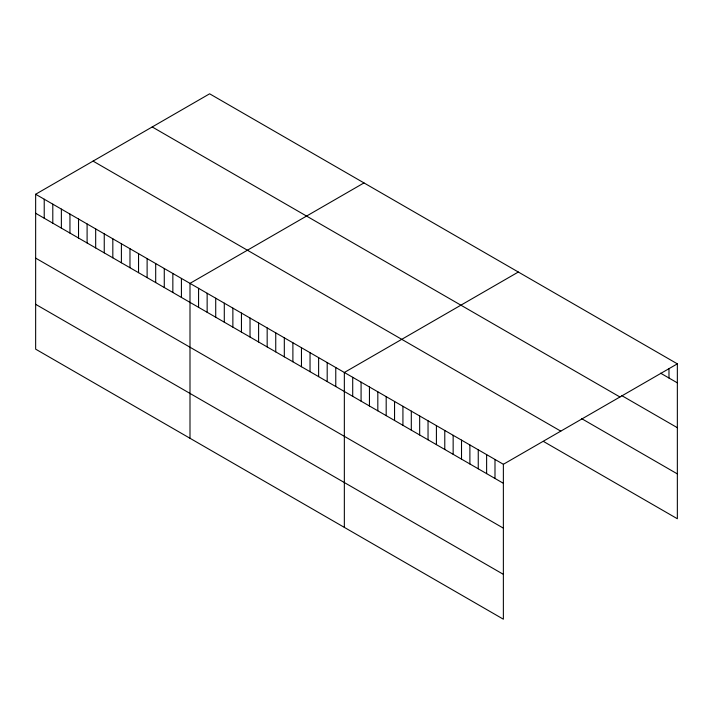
<?xml version="1.0" encoding="UTF-8"?>
<svg xmlns="http://www.w3.org/2000/svg" width="713" height="713" viewBox="0 0 713 713"><rect width="100%" height="100%" fill="white"/><g stroke="black" fill="none" stroke-linecap="round" stroke-linejoin="round"><path stroke-width="1.07" d="M35.65 194.257L503.369 464.288L503.369 619.196L35.65 349.156L35.65 194.257L209.631 93.804L677.35 363.844L677.35 518.743L543.44 441.427M363.978 182.92L189.997 283.364L189.997 438.272M518.324 272.027L344.343 372.48L344.343 527.379M503.369 464.288L677.35 363.844M660.612 373.184L677.35 382.854M621.549 395.483L677.35 427.693M152.217 126.959L619.936 396.989M581.567 418.593L677.35 473.895M93.064 161.111L560.783 431.142M35.65 213.267L503.369 483.298M35.65 258.115L503.369 528.146M35.65 304.317L503.369 574.348M668.981 368.514L668.981 378.024M494.991 459.457L494.991 478.468M486.623 454.627L486.623 473.637M478.254 449.796L478.254 468.806M469.885 444.965L469.885 463.976M461.516 440.126L461.516 459.136M453.147 435.295L453.147 454.306M444.778 430.465L444.778 449.475M436.409 425.634L436.409 444.645M428.041 420.804L428.041 439.814M419.672 415.964L419.672 434.983M411.303 411.134L411.303 430.144M402.925 406.303L402.925 425.313M394.556 401.472L394.556 420.483M386.188 396.642L386.188 415.652M377.819 391.811L377.819 410.822M369.45 386.972L369.45 405.982M361.081 382.141L361.081 401.152M352.712 377.311L352.712 396.321M335.77 367.525L335.77 386.535M327.196 362.578L327.196 381.589M318.622 357.623L318.622 376.642M310.039 352.677L310.039 371.687M301.465 347.73L301.465 366.74M292.891 342.775L292.891 361.785M284.318 337.828L284.318 356.839M275.744 332.873L275.744 351.883M267.17 327.927L267.17 346.937M258.596 322.971L258.596 341.982M250.022 318.025L250.022 337.035M241.449 313.069L241.449 332.08M232.866 308.123L232.866 327.133M224.292 303.168L224.292 322.178M215.718 298.221L215.718 317.232M207.144 293.266L207.144 312.276M198.571 288.319L198.571 307.33M181.423 278.418L181.423 297.428M172.849 273.471L172.849 292.482M164.275 268.516L164.275 287.526M155.692 263.569L155.692 282.58M147.119 258.614L147.119 277.624M138.545 253.668L138.545 272.678M129.971 248.712L129.971 267.723M121.397 243.766L121.397 262.776M112.823 238.81L112.823 257.821M104.25 233.864L104.25 252.874M95.676 228.909L95.676 247.919M87.102 223.962L87.102 242.973M78.528 219.007L78.528 238.017M69.945 214.06L69.945 233.071M61.371 209.105L61.371 228.115M52.798 204.159L52.798 223.169M44.224 199.212L44.224 218.223"/></g></svg>
